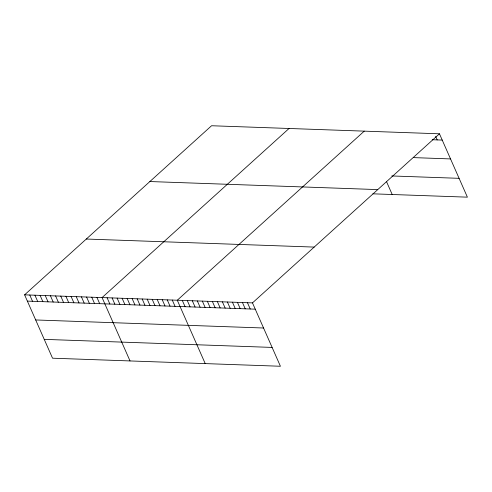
<?xml version="1.0" encoding="UTF-8"?>
<svg xmlns="http://www.w3.org/2000/svg" width="492" height="492" viewBox="0 0 492 492"><rect width="100%" height="100%" fill="white"/><g stroke="black" fill="none" stroke-linecap="round" stroke-linejoin="round"><path stroke-width="0.74" d="M24.6 294.837L252.482 302.887L280.428 366.257L52.546 358.201L24.6 294.837L211.572 125.743L439.454 133.799L467.4 197.163L372.862 193.823M289.05 128.486L102.078 297.574L130.029 360.937M364.252 131.143L177.28 300.231L205.225 363.6M252.482 302.887L439.454 133.799M432.197 139.728L442.222 140.085M413.292 157.606L450.531 158.922M391.767 175.952L459.091 178.325M149.869 181.542L377.751 189.598M86.303 239.032L314.179 247.089M27.374 301.116L255.25 309.173M35.682 319.954L263.558 328.01M44.237 339.363L272.119 347.42M435.672 136.413L437.21 139.906M386.663 181.948L392.198 194.506M247.464 302.709L250.237 308.994M242.451 302.537L245.225 308.816M237.439 302.359L240.213 308.638M232.427 302.18L235.194 308.466M227.415 302.002L230.182 308.287M222.396 301.824L225.17 308.109M217.384 301.645L220.158 307.93M212.372 301.473L215.145 307.752M207.36 301.295L210.133 307.574M202.347 301.116L205.115 307.402M197.335 300.938L200.103 307.223M192.317 300.76L195.09 307.045M187.304 300.587L190.078 306.867M182.292 300.409L185.066 306.688M172.268 300.052L175.035 306.338M167.255 299.874L170.023 306.159M162.237 299.702L165.011 305.981M157.225 299.523L159.998 305.803M152.213 299.345L154.986 305.63M147.2 299.167L149.968 305.452M142.188 298.988L144.956 305.274M137.17 298.81L139.943 305.095M132.157 298.638L134.931 304.917M127.145 298.459L129.919 304.745M122.133 298.281L124.906 304.566M117.121 298.103L119.888 304.388M112.108 297.924L114.876 304.21M107.09 297.752L109.864 304.031M96.912 297.389L99.685 303.675M91.746 297.205L94.519 303.49M86.586 297.027L89.353 303.306M81.42 296.842L84.187 303.127M76.254 296.658L79.021 302.943M71.088 296.479L73.861 302.758M65.922 296.295L68.695 302.58M60.756 296.11L63.529 302.395M55.59 295.932L58.364 302.211M50.424 295.747L53.197 302.033M45.264 295.563L48.031 301.848M40.098 295.385L42.866 301.664M34.932 295.2L37.7 301.485M29.766 295.015L32.533 301.301"/></g></svg>
